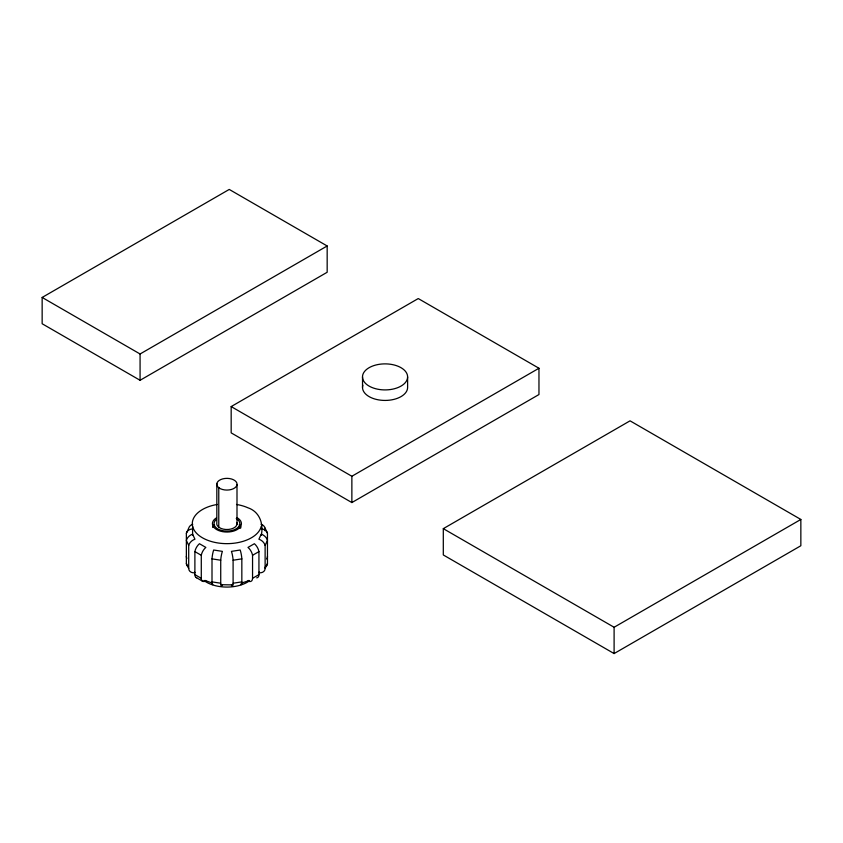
<?xml version="1.0" encoding="UTF-8"?>
<svg xmlns="http://www.w3.org/2000/svg" width="843" height="843" viewBox="0 0 843 843"><rect width="100%" height="100%" fill="white"/><g stroke="black" fill="none" stroke-linecap="round" stroke-linejoin="round"><path stroke-width="1.26" d="M213.058 527.497L213.268 527.096M194.596 572.007L194.933 572.734A6.438 5.079 -24.9 0 1 188.706 568.435L186.366 563.398L186.366 533.24L188.706 528.203A8.662 6.839 24.9 0 1 192.773 524.272M265.123 545.421L267.463 540.384A8.662 6.839 24.9 0 0 261.246 534.156L258.906 539.204A8.662 6.839 24.9 0 1 265.123 545.421L265.123 568.435A6.438 5.079 24.9 0 1 258.906 572.734L259.244 572.007M265.123 568.435L267.463 563.398L267.463 533.24L265.123 528.203A8.662 6.839 -24.9 0 0 261.056 524.272M249.37 580.722L247.884 581.902A28.989 16.734 0 0 1 203.869 580.49M42.15 297.453L229.243 189.433L327.168 245.977L327.168 272.268L140.075 380.288L42.15 323.744L42.15 297.453L140.075 353.986L327.168 245.977M231.172 406.579L418.254 298.559L538.962 368.254L538.962 394.545L351.868 502.565L231.172 432.87L231.172 406.579L351.868 476.263L538.962 368.254M252.552 555.295L258.938 551.607A8.662 5.005 60 0 0 254.386 543.724L247.99 547.413A8.662 5.005 60 0 1 252.552 555.295L252.552 578.309A6.438 3.72 60 0 1 247.99 580.943L241.288 583.177M247.99 580.943L248.917 580.405M252.552 578.309L258.938 574.62L258.938 551.607M443.302 528.656L630.048 420.836L800.85 519.457L800.85 545.748L614.104 653.567L443.302 554.957L443.302 528.656L614.104 627.266L800.85 519.457M233.1 560.226L241.836 558.867A8.662 1.834 81.2 0 0 240.171 550.015L231.435 551.375A8.662 1.834 81.2 0 1 233.1 560.226L233.1 583.23A6.438 1.359 81.2 0 1 231.435 584.894L221.14 584.705M233.1 583.23L241.836 581.881L241.836 558.867M231.435 584.894L232.689 584.705M238.516 527.075L240.645 527.433M238.727 527.992L240.856 527.834M220.729 560.226A8.662 1.834 -81.2 0 1 222.394 551.375L213.669 550.015A8.662 1.834 -81.2 0 0 212.004 558.867L220.729 560.226L220.729 583.23A6.438 1.359 -81.2 0 0 222.394 584.894M212.004 558.867L212.004 581.881L220.729 583.23M204.912 580.405L212.552 583.177M201.287 555.295A8.662 5.005 -60 0 1 205.84 547.413L199.454 543.724A8.662 5.005 -60 0 0 194.891 551.607L201.287 555.295L201.287 578.309A6.438 3.72 -60 0 0 205.84 580.943M194.891 551.607L194.891 574.62L201.287 578.309M196.229 577.571L202.615 581.259M188.706 545.421L186.366 540.384A8.662 6.839 -24.9 0 1 192.594 534.156L194.933 539.204A8.662 6.839 -24.9 0 0 188.706 545.421L188.706 568.435M614.104 627.266L614.104 653.567M407.612 376.895A22.55 13.014 0 0 1 373.786 388.17A22.55 13.014 0 0 1 373.786 365.62A22.55 13.014 0 0 1 407.612 376.895L407.612 387.411A22.55 13.014 0 0 1 383.091 400.383A22.55 13.014 0 0 1 362.859 385.146M362.522 376.895L362.522 387.411M351.868 476.263L351.868 502.565M265.123 528.203L265.123 530.753M261.246 535.389C263.754 523.967 259.749 511.785 247.99 507.802A34.626 19.99 0 0 0 236.504 504.451M236.999 484.851L236.999 524.293M218.769 487.654L218.769 527.107M216.83 483.587L216.83 523.029A10.148 5.859 0 0 0 217.642 526.032L219.011 527.339A10.148 5.859 0 0 0 231.014 529.025A10.148 5.859 0 0 0 236.946 522.765M192.594 526.274L192.594 535.389M140.075 353.986L140.075 380.288M239.433 526.38A12.887 7.439 0 0 1 239.802 528.308M215.913 519.794A12.887 7.439 0 0 0 221.709 530.468A12.887 7.439 0 0 0 239.286 525.758L239.802 523.84A12.887 7.439 0 0 0 236.24 518.529M261.246 526.274A34.626 19.99 0 0 1 227.136 543.651A34.626 19.99 0 0 1 192.647 526.517A34.626 19.99 0 0 1 217.325 504.451M236.925 517.613A14.489 8.367 0 0 1 237.399 529.446A14.489 8.367 0 0 1 216.904 529.72A14.489 8.367 0 0 1 216.44 517.887M212.836 527.075A14.489 8.367 0 0 1 214.206 525.041M239.296 524.704A14.489 8.367 0 0 1 240.824 526.706M258.938 574.62A6.438 3.72 60 0 1 256.662 577.855M241.836 581.881A6.438 1.359 81.2 0 1 240.603 584.304M212.836 584.642A6.438 1.359 -81.2 0 1 212.004 581.881M196.672 577.761A6.438 3.72 -60 0 1 194.891 574.62M188.189 566.833A6.438 5.079 -24.9 0 1 186.366 563.398M186.366 533.24A8.662 6.839 24.9 0 1 192.594 528.94M186.84 558.34A6.438 5.079 24.9 0 1 186.366 556.254M267.463 556.254A6.438 5.079 -24.9 0 1 266.63 559.004M261.246 528.94A8.662 6.839 -24.9 0 1 267.463 533.24M267.463 563.398A6.438 5.079 24.9 0 1 266.177 566.401M265.64 566.833A6.438 5.079 24.9 0 1 265.029 567.191M214.491 524.588L213.869 525.979L214.491 524.588M219.011 487.886L217.642 486.58A10.148 5.859 0 0 1 227.125 478.36A10.148 5.859 0 0 1 236.019 486.801A10.148 5.859 0 0 1 219.011 487.886M240.192 525.769L239.581 524.904L240.192 525.769"/></g></svg>
